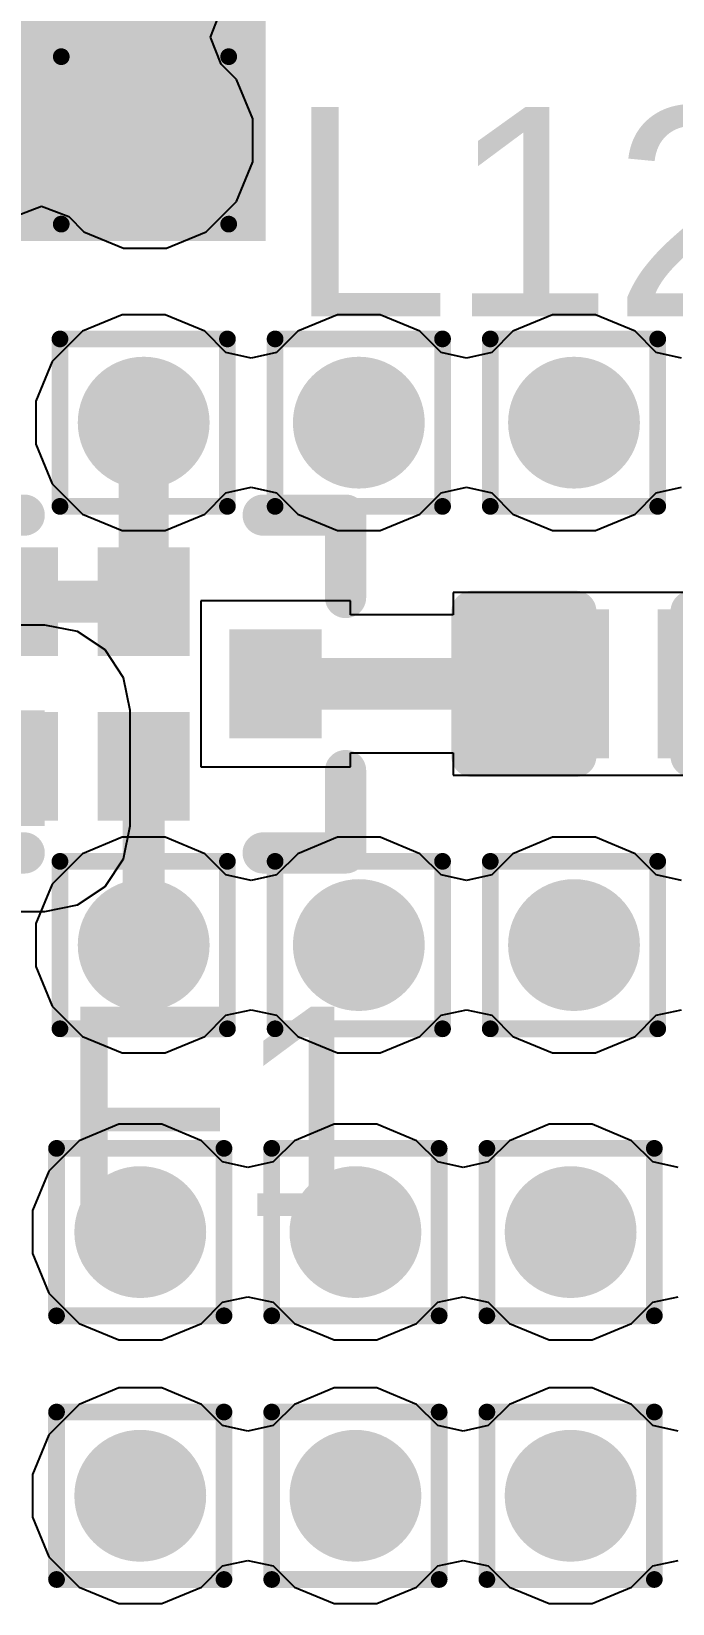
# Model space of a CAD drawing. Header units: inches. Extents: x -12 to 5355, y -7 to 5366.
# Drawn here: x 8.444 to 10.389, y 4.248 to 9.017 of the extents above; entities that cross this region are included whole.
import ezdxf

# ---------------------------------------------------------------- set-up
doc = ezdxf.new("R2010")
doc.units = ezdxf.units.IN
for name, color, linetype in [('BOTTOM LAYER', 5, 'Continuous'), ('Drill Drawing', 1, 'Continuous'), ('GROUND1', 16, 'Continuous'), ('GROUND2', 156, 'Continuous'), ('POWER', 76, 'Continuous'), ('SIGNAL', 90, 'Continuous'), ('TOP LAYER', 1, 'Continuous'), ('Top Overlay', 2, 'Continuous'), ('Top Paste', 8, 'Continuous'), ('Top Solder', 216, 'Continuous'), ('Via Holes', 16, 'Continuous')]:
    doc.layers.add(name, color=color, linetype=linetype)
doc.styles.add('Arial', font='', dxfattribs={"height": 0.2})
doc.styles.get('Arial').set_extended_font_data('Arial')

# ---------------------------------------------------------------- blocks, each defined once
blk = doc.blocks.new('INDC0603X03L_C_151')
at = {"layer": 'TOP LAYER'}
for points in [[(-0.4199, -0.1499), (-0.4199, 0.1501), (-0.1499, 0.1501), (-0.1499, -0.1499)], [(0.1501, -0.1499), (0.1501, 0.1501), (0.4201, 0.1501), (0.4201, -0.1499)]]:
    blk.add_hatch(color=1, dxfattribs=at).paths.add_polyline_path(points)
at = {"layer": 'Top Paste'}
for points in [[(-0.4199, -0.1499), (-0.4199, 0.1501), (-0.1499, 0.1501), (-0.1499, -0.1499)], [(0.1501, -0.1499), (0.1501, 0.1501), (0.4201, 0.1501), (0.4201, -0.1499)]]:
    blk.add_hatch(color=8, dxfattribs=at).paths.add_polyline_path(points)
at = {"layer": 'Top Solder'}
for points in [[(-0.4961, -0.2261), (-0.4961, 0.2263), (-0.0737, 0.2263), (-0.0737, -0.2261)], [(0.0739, -0.2261), (0.0739, 0.2263), (0.4963, 0.2263), (0.4963, -0.2261)]]:
    blk.add_hatch(color=216, dxfattribs=at).paths.add_polyline_path(points)
at = {"layer": 'Top Overlay'}
for points in [[(-0.1749, 0.2201, 0.125, 0.125, 0), (-0.4899, 0.2201, 0.125, 0.125, 0)], [(-0.4899, 0.2201, 0.125, 0.125, 0), (-0.4899, -0.2199, 0.125, 0.125, 0)], [(0.4901, 0.2201, 0.125, 0.125, 0), (0.1751, 0.2201, 0.125, 0.125, 0)], [(0.4901, 0.2201, 0.125, 0.125, 0), (0.4901, -0.2199, 0.125, 0.125, 0)], [(-0.1749, -0.2199, 0.125, 0.125, 0), (-0.4899, -0.2199, 0.125, 0.125, 0)], [(0.4901, -0.2199, 0.125, 0.125, 0), (0.1751, -0.2199, 0.125, 0.125, 0)]]:
    blk.add_lwpolyline(points, format="xyseb", dxfattribs=at)
for points in [[(-0.5212, 0.2201, 0.0625, 0.0625, 1), (-0.4587, 0.2201, 0.0625, 0.0625, 1)], [(-0.5212, 0.2201, 0.0625, 0.0625, 1), (-0.4587, 0.2201, 0.0625, 0.0625, 1)], [(-0.2062, 0.2201, 0.0625, 0.0625, 1), (-0.1437, 0.2201, 0.0625, 0.0625, 1)], [(0.1438, 0.2201, 0.0625, 0.0625, 1), (0.2063, 0.2201, 0.0625, 0.0625, 1)], [(0.4588, 0.2201, 0.0625, 0.0625, 1), (0.5213, 0.2201, 0.0625, 0.0625, 1)], [(0.4588, 0.2201, 0.0625, 0.0625, 1), (0.5213, 0.2201, 0.0625, 0.0625, 1)], [(-0.5212, -0.2199, 0.0625, 0.0625, 1), (-0.4587, -0.2199, 0.0625, 0.0625, 1)], [(-0.5212, -0.2199, 0.0625, 0.0625, 1), (-0.4587, -0.2199, 0.0625, 0.0625, 1)], [(-0.2062, -0.2199, 0.0625, 0.0625, 1), (-0.1437, -0.2199, 0.0625, 0.0625, 1)], [(0.1438, -0.2199, 0.0625, 0.0625, 1), (0.2063, -0.2199, 0.0625, 0.0625, 1)], [(0.4588, -0.2199, 0.0625, 0.0625, 1), (0.5213, -0.2199, 0.0625, 0.0625, 1)], [(0.4588, -0.2199, 0.0625, 0.0625, 1), (0.5213, -0.2199, 0.0625, 0.0625, 1)]]:
    blk.add_lwpolyline(points, format="xyseb", close=True, dxfattribs=at)
blk = doc.blocks.new('SAFFB2G45MA0F0A_155')
at = {"layer": 'TOP LAYER'}
for points in [[(0.1, 0.125), (-0.1, 0.125), (-0.1, 0.375), (0.1, 0.375)], [(0.5, 0.125), (0.3, 0.125), (0.3, 0.375), (0.5, 0.375)], [(-0.3, -0.1255), (-0.5, -0.1255), (-0.5, 0.1245), (-0.3, 0.1245)], [(0.1, -0.375), (-0.1, -0.375), (-0.1, -0.125), (0.1, -0.125)], [(0.5, -0.375), (0.3, -0.375), (0.3, -0.125), (0.5, -0.125)]]:
    blk.add_hatch(color=1, dxfattribs=at).paths.add_polyline_path(points)
at = {"layer": 'Top Paste'}
for points in [[(0.1, 0.125), (-0.1, 0.125), (-0.1, 0.375), (0.1, 0.375)], [(0.5, 0.125), (0.3, 0.125), (0.3, 0.375), (0.5, 0.375)], [(-0.3, -0.1255), (-0.5, -0.1255), (-0.5, 0.1245), (-0.3, 0.1245)], [(0.1, -0.375), (-0.1, -0.375), (-0.1, -0.125), (0.1, -0.125)], [(0.5, -0.375), (0.3, -0.375), (0.3, -0.125), (0.5, -0.125)]]:
    blk.add_hatch(color=8, dxfattribs=at).paths.add_polyline_path(points)
at = {"layer": 'Top Solder'}
for points in [[(0.14, 0.085), (-0.14, 0.085), (-0.14, 0.415), (0.14, 0.415)], [(0.54, 0.085), (0.26, 0.085), (0.26, 0.415), (0.54, 0.415)], [(-0.26, -0.1655), (-0.54, -0.1655), (-0.54, 0.1645), (-0.26, 0.1645)], [(0.14, -0.415), (-0.14, -0.415), (-0.14, -0.085), (0.14, -0.085)], [(0.54, -0.415), (0.26, -0.415), (0.26, -0.085), (0.54, -0.085)]]:
    blk.add_hatch(color=216, dxfattribs=at).paths.add_polyline_path(points)
at = {"layer": 'Top Overlay'}
for points in [[(-0.6125, 0.2625, 0.125, 0.125, 0), (-0.6125, 0.5125, 0.125, 0.125, 0)], [(-0.3625, 0.5125, 0.125, 0.125, 0), (-0.6125, 0.5125, 0.125, 0.125, 0)], [(0.6125, 0.5125, 0.125, 0.125, 0), (0.3625, 0.5125, 0.125, 0.125, 0)], [(0.6125, 0.5125, 0.125, 0.125, 0), (0.6125, 0.2625, 0.125, 0.125, 0)], [(-0.6125, -0.2625, 0.125, 0.125, 0), (-0.6125, -0.5125, 0.125, 0.125, 0)], [(0.6125, -0.5125, 0.125, 0.125, 0), (0.6125, -0.2625, 0.125, 0.125, 0)], [(-0.3625, -0.5125, 0.125, 0.125, 0), (-0.6125, -0.5125, 0.125, 0.125, 0)], [(0.6125, -0.5125, 0.125, 0.125, 0), (0.3625, -0.5125, 0.125, 0.125, 0)]]:
    blk.add_lwpolyline(points, format="xyseb", dxfattribs=at)
for points in [[(-0.6438, 0.5125, 0.0625, 0.0625, 1), (-0.5813, 0.5125, 0.0625, 0.0625, 1)], [(-0.6438, 0.5125, 0.0625, 0.0625, 1), (-0.5813, 0.5125, 0.0625, 0.0625, 1)], [(-0.3937, 0.5125, 0.0625, 0.0625, 1), (-0.3312, 0.5125, 0.0625, 0.0625, 1)], [(0.3312, 0.5125, 0.0625, 0.0625, 1), (0.3937, 0.5125, 0.0625, 0.0625, 1)], [(0.5813, 0.5125, 0.0625, 0.0625, 1), (0.6438, 0.5125, 0.0625, 0.0625, 1)], [(0.5813, 0.5125, 0.0625, 0.0625, 1), (0.6438, 0.5125, 0.0625, 0.0625, 1)], [(-0.6438, 0.2625, 0.0625, 0.0625, 1), (-0.5813, 0.2625, 0.0625, 0.0625, 1)], [(0.5813, 0.2625, 0.0625, 0.0625, 1), (0.6438, 0.2625, 0.0625, 0.0625, 1)], [(-0.6438, -0.2625, 0.0625, 0.0625, 1), (-0.5813, -0.2625, 0.0625, 0.0625, 1)], [(0.5813, -0.2625, 0.0625, 0.0625, 1), (0.6438, -0.2625, 0.0625, 0.0625, 1)], [(-0.6438, -0.5125, 0.0625, 0.0625, 1), (-0.5813, -0.5125, 0.0625, 0.0625, 1)], [(-0.6438, -0.5125, 0.0625, 0.0625, 1), (-0.5813, -0.5125, 0.0625, 0.0625, 1)], [(-0.3937, -0.5125, 0.0625, 0.0625, 1), (-0.3312, -0.5125, 0.0625, 0.0625, 1)], [(0.3312, -0.5125, 0.0625, 0.0625, 1), (0.3937, -0.5125, 0.0625, 0.0625, 1)], [(0.5813, -0.5125, 0.0625, 0.0625, 1), (0.6438, -0.5125, 0.0625, 0.0625, 1)], [(0.5813, -0.5125, 0.0625, 0.0625, 1), (0.6438, -0.5125, 0.0625, 0.0625, 1)]]:
    blk.add_lwpolyline(points, format="xyseb", close=True, dxfattribs=at)

msp = doc.modelspace()

# ---------------------------------------------------------------- hatches: boundary and pattern name
at = {"layer": 'BOTTOM LAYER'}
h = msp.add_hatch(color=5, dxfattribs=at)
edge = h.paths.add_edge_path()
edge.add_arc((8.7884, 8.6868), 0.2, 0, 360)
h = msp.add_hatch(color=5, dxfattribs=at)
edge = h.paths.add_edge_path()
edge.add_arc((8.7845, 7.8304), 0.2, 0, 360)
h = msp.add_hatch(color=5, dxfattribs=at)
edge = h.paths.add_edge_path()
edge.add_arc((9.4372, 7.8304), 0.2, 0, 360)
h = msp.add_hatch(color=5, dxfattribs=at)
edge = h.paths.add_edge_path()
edge.add_arc((10.09, 7.8304), 0.2, 0, 360)
h = msp.add_hatch(color=5, dxfattribs=at)
edge = h.paths.add_edge_path()
edge.add_arc((8.7845, 6.2454), 0.2, 0, 360)
h = msp.add_hatch(color=5, dxfattribs=at)
edge = h.paths.add_edge_path()
edge.add_arc((9.4372, 6.2454), 0.2, 0, 360)
h = msp.add_hatch(color=5, dxfattribs=at)
edge = h.paths.add_edge_path()
edge.add_arc((10.09, 6.2454), 0.2, 0, 360)
h = msp.add_hatch(color=5, dxfattribs=at)
edge = h.paths.add_edge_path()
edge.add_arc((8.7741, 5.3746), 0.2, 0, 360)
h = msp.add_hatch(color=5, dxfattribs=at)
edge = h.paths.add_edge_path()
edge.add_arc((9.4269, 5.3746), 0.2, 0, 360)
h = msp.add_hatch(color=5, dxfattribs=at)
edge = h.paths.add_edge_path()
edge.add_arc((10.0797, 5.3746), 0.2, 0, 360)
h = msp.add_hatch(color=5, dxfattribs=at)
edge = h.paths.add_edge_path()
edge.add_arc((8.7741, 4.5746), 0.2, 0, 360)
h = msp.add_hatch(color=5, dxfattribs=at)
edge = h.paths.add_edge_path()
edge.add_arc((9.4269, 4.5746), 0.2, 0, 360)
h = msp.add_hatch(color=5, dxfattribs=at)
edge = h.paths.add_edge_path()
edge.add_arc((10.0797, 4.5746), 0.2, 0, 360)
at = {"layer": 'GROUND1'}
h = msp.add_hatch(color=16, dxfattribs=at)
edge = h.paths.add_edge_path()
edge.add_arc((8.7884, 8.6868), 0.2, 0, 360)
h = msp.add_hatch(color=16, dxfattribs=at)
edge = h.paths.add_edge_path()
edge.add_arc((8.7845, 7.8304), 0.2, 0, 360)
h = msp.add_hatch(color=16, dxfattribs=at)
edge = h.paths.add_edge_path()
edge.add_arc((9.4372, 7.8304), 0.2, 0, 360)
h = msp.add_hatch(color=16, dxfattribs=at)
edge = h.paths.add_edge_path()
edge.add_arc((10.09, 7.8304), 0.2, 0, 360)
h = msp.add_hatch(color=16, dxfattribs=at)
edge = h.paths.add_edge_path()
edge.add_arc((8.7845, 6.2454), 0.2, 0, 360)
h = msp.add_hatch(color=16, dxfattribs=at)
edge = h.paths.add_edge_path()
edge.add_arc((9.4372, 6.2454), 0.2, 0, 360)
h = msp.add_hatch(color=16, dxfattribs=at)
edge = h.paths.add_edge_path()
edge.add_arc((10.09, 6.2454), 0.2, 0, 360)
h = msp.add_hatch(color=16, dxfattribs=at)
edge = h.paths.add_edge_path()
edge.add_arc((8.7741, 5.3746), 0.2, 0, 360)
h = msp.add_hatch(color=16, dxfattribs=at)
edge = h.paths.add_edge_path()
edge.add_arc((9.4269, 5.3746), 0.2, 0, 360)
h = msp.add_hatch(color=16, dxfattribs=at)
edge = h.paths.add_edge_path()
edge.add_arc((10.0797, 5.3746), 0.2, 0, 360)
h = msp.add_hatch(color=16, dxfattribs=at)
edge = h.paths.add_edge_path()
edge.add_arc((8.7741, 4.5746), 0.2, 0, 360)
h = msp.add_hatch(color=16, dxfattribs=at)
edge = h.paths.add_edge_path()
edge.add_arc((9.4269, 4.5746), 0.2, 0, 360)
h = msp.add_hatch(color=16, dxfattribs=at)
edge = h.paths.add_edge_path()
edge.add_arc((10.0797, 4.5746), 0.2, 0, 360)
at = {"layer": 'GROUND2'}
h = msp.add_hatch(color=156, dxfattribs=at)
edge = h.paths.add_edge_path()
edge.add_arc((8.7884, 8.6868), 0.2, 0, 360)
h = msp.add_hatch(color=156, dxfattribs=at)
edge = h.paths.add_edge_path()
edge.add_arc((8.7845, 7.8304), 0.2, 0, 360)
h = msp.add_hatch(color=156, dxfattribs=at)
edge = h.paths.add_edge_path()
edge.add_arc((9.4372, 7.8304), 0.2, 0, 360)
h = msp.add_hatch(color=156, dxfattribs=at)
edge = h.paths.add_edge_path()
edge.add_arc((10.09, 7.8304), 0.2, 0, 360)
h = msp.add_hatch(color=156, dxfattribs=at)
edge = h.paths.add_edge_path()
edge.add_arc((8.7845, 6.2454), 0.2, 0, 360)
h = msp.add_hatch(color=156, dxfattribs=at)
edge = h.paths.add_edge_path()
edge.add_arc((9.4372, 6.2454), 0.2, 0, 360)
h = msp.add_hatch(color=156, dxfattribs=at)
edge = h.paths.add_edge_path()
edge.add_arc((10.09, 6.2454), 0.2, 0, 360)
h = msp.add_hatch(color=156, dxfattribs=at)
edge = h.paths.add_edge_path()
edge.add_arc((8.7741, 5.3746), 0.2, 0, 360)
h = msp.add_hatch(color=156, dxfattribs=at)
edge = h.paths.add_edge_path()
edge.add_arc((9.4269, 5.3746), 0.2, 0, 360)
h = msp.add_hatch(color=156, dxfattribs=at)
edge = h.paths.add_edge_path()
edge.add_arc((10.0797, 5.3746), 0.2, 0, 360)
h = msp.add_hatch(color=156, dxfattribs=at)
edge = h.paths.add_edge_path()
edge.add_arc((8.7741, 4.5746), 0.2, 0, 360)
h = msp.add_hatch(color=156, dxfattribs=at)
edge = h.paths.add_edge_path()
edge.add_arc((9.4269, 4.5746), 0.2, 0, 360)
h = msp.add_hatch(color=156, dxfattribs=at)
edge = h.paths.add_edge_path()
edge.add_arc((10.0797, 4.5746), 0.2, 0, 360)
at = {"layer": 'POWER'}
h = msp.add_hatch(color=76, dxfattribs=at)
edge = h.paths.add_edge_path()
edge.add_arc((8.7884, 8.6868), 0.2, 0, 360)
h = msp.add_hatch(color=76, dxfattribs=at)
edge = h.paths.add_edge_path()
edge.add_arc((8.7845, 7.8304), 0.2, 0, 360)
h = msp.add_hatch(color=76, dxfattribs=at)
edge = h.paths.add_edge_path()
edge.add_arc((9.4372, 7.8304), 0.2, 0, 360)
h = msp.add_hatch(color=76, dxfattribs=at)
edge = h.paths.add_edge_path()
edge.add_arc((10.09, 7.8304), 0.2, 0, 360)
h = msp.add_hatch(color=76, dxfattribs=at)
edge = h.paths.add_edge_path()
edge.add_arc((8.7845, 6.2454), 0.2, 0, 360)
h = msp.add_hatch(color=76, dxfattribs=at)
edge = h.paths.add_edge_path()
edge.add_arc((9.4372, 6.2454), 0.2, 0, 360)
h = msp.add_hatch(color=76, dxfattribs=at)
edge = h.paths.add_edge_path()
edge.add_arc((10.09, 6.2454), 0.2, 0, 360)
h = msp.add_hatch(color=76, dxfattribs=at)
edge = h.paths.add_edge_path()
edge.add_arc((8.7741, 5.3746), 0.2, 0, 360)
h = msp.add_hatch(color=76, dxfattribs=at)
edge = h.paths.add_edge_path()
edge.add_arc((9.4269, 5.3746), 0.2, 0, 360)
h = msp.add_hatch(color=76, dxfattribs=at)
edge = h.paths.add_edge_path()
edge.add_arc((10.0797, 5.3746), 0.2, 0, 360)
h = msp.add_hatch(color=76, dxfattribs=at)
edge = h.paths.add_edge_path()
edge.add_arc((8.7741, 4.5746), 0.2, 0, 360)
h = msp.add_hatch(color=76, dxfattribs=at)
edge = h.paths.add_edge_path()
edge.add_arc((9.4269, 4.5746), 0.2, 0, 360)
h = msp.add_hatch(color=76, dxfattribs=at)
edge = h.paths.add_edge_path()
edge.add_arc((10.0797, 4.5746), 0.2, 0, 360)
at = {"layer": 'SIGNAL'}
h = msp.add_hatch(color=90, dxfattribs=at)
edge = h.paths.add_edge_path()
edge.add_arc((8.7884, 8.6868), 0.2, 0, 360)
h = msp.add_hatch(color=90, dxfattribs=at)
edge = h.paths.add_edge_path()
edge.add_arc((8.7845, 7.8304), 0.2, 0, 360)
h = msp.add_hatch(color=90, dxfattribs=at)
edge = h.paths.add_edge_path()
edge.add_arc((9.4372, 7.8304), 0.2, 0, 360)
h = msp.add_hatch(color=90, dxfattribs=at)
edge = h.paths.add_edge_path()
edge.add_arc((10.09, 7.8304), 0.2, 0, 360)
h = msp.add_hatch(color=90, dxfattribs=at)
edge = h.paths.add_edge_path()
edge.add_arc((8.7845, 6.2454), 0.2, 0, 360)
h = msp.add_hatch(color=90, dxfattribs=at)
edge = h.paths.add_edge_path()
edge.add_arc((9.4372, 6.2454), 0.2, 0, 360)
h = msp.add_hatch(color=90, dxfattribs=at)
edge = h.paths.add_edge_path()
edge.add_arc((10.09, 6.2454), 0.2, 0, 360)
h = msp.add_hatch(color=90, dxfattribs=at)
edge = h.paths.add_edge_path()
edge.add_arc((8.7741, 5.3746), 0.2, 0, 360)
h = msp.add_hatch(color=90, dxfattribs=at)
edge = h.paths.add_edge_path()
edge.add_arc((9.4269, 5.3746), 0.2, 0, 360)
h = msp.add_hatch(color=90, dxfattribs=at)
edge = h.paths.add_edge_path()
edge.add_arc((10.0797, 5.3746), 0.2, 0, 360)
h = msp.add_hatch(color=90, dxfattribs=at)
edge = h.paths.add_edge_path()
edge.add_arc((8.7741, 4.5746), 0.2, 0, 360)
h = msp.add_hatch(color=90, dxfattribs=at)
edge = h.paths.add_edge_path()
edge.add_arc((9.4269, 4.5746), 0.2, 0, 360)
h = msp.add_hatch(color=90, dxfattribs=at)
edge = h.paths.add_edge_path()
edge.add_arc((10.0797, 4.5746), 0.2, 0, 360)
at = {"layer": 'TOP LAYER'}
for points in [[(7.1628, 8.382), (9.1543, 8.382), (9.1543, 11.338), (7.1628, 11.338)], [(8.0466, 6.6067), (8.4845, 6.6067), (8.4845, 6.9576), (8.0466, 6.9576)]]:
    msp.add_hatch(color=1, dxfattribs=at).paths.add_polyline_path(points)
h = msp.add_hatch(color=1, dxfattribs=at)
edge = h.paths.add_edge_path()
edge.add_arc((8.7884, 8.6868), 0.2, 0, 360)
h = msp.add_hatch(color=1, dxfattribs=at)
edge = h.paths.add_edge_path()
edge.add_arc((8.7845, 7.8304), 0.2, 0, 360)
h = msp.add_hatch(color=1, dxfattribs=at)
edge = h.paths.add_edge_path()
edge.add_arc((9.4372, 7.8304), 0.2, 0, 360)
h = msp.add_hatch(color=1, dxfattribs=at)
edge = h.paths.add_edge_path()
edge.add_arc((10.09, 7.8304), 0.2, 0, 360)
h = msp.add_hatch(color=1, dxfattribs=at)
edge = h.paths.add_edge_path()
edge.add_arc((8.7845, 6.2454), 0.2, 0, 360)
h = msp.add_hatch(color=1, dxfattribs=at)
edge = h.paths.add_edge_path()
edge.add_arc((9.4372, 6.2454), 0.2, 0, 360)
h = msp.add_hatch(color=1, dxfattribs=at)
edge = h.paths.add_edge_path()
edge.add_arc((10.09, 6.2454), 0.2, 0, 360)
h = msp.add_hatch(color=1, dxfattribs=at)
edge = h.paths.add_edge_path()
edge.add_arc((8.7741, 5.3746), 0.2, 0, 360)
h = msp.add_hatch(color=1, dxfattribs=at)
edge = h.paths.add_edge_path()
edge.add_arc((9.4269, 5.3746), 0.2, 0, 360)
h = msp.add_hatch(color=1, dxfattribs=at)
edge = h.paths.add_edge_path()
edge.add_arc((10.0797, 5.3746), 0.2, 0, 360)
h = msp.add_hatch(color=1, dxfattribs=at)
edge = h.paths.add_edge_path()
edge.add_arc((8.7741, 4.5746), 0.2, 0, 360)
h = msp.add_hatch(color=1, dxfattribs=at)
edge = h.paths.add_edge_path()
edge.add_arc((9.4269, 4.5746), 0.2, 0, 360)
h = msp.add_hatch(color=1, dxfattribs=at)
edge = h.paths.add_edge_path()
edge.add_arc((10.0797, 4.5746), 0.2, 0, 360)
at = {"layer": 'Via Holes'}
h = msp.add_hatch(color=7, dxfattribs=at)
edge = h.paths.add_edge_path()
edge.add_arc((8.7884, 8.6868), 0.1, 0, 360)
h = msp.add_hatch(color=7, dxfattribs=at)
edge = h.paths.add_edge_path()
edge.add_arc((8.7845, 7.8304), 0.1, 0, 360)
h = msp.add_hatch(color=7, dxfattribs=at)
edge = h.paths.add_edge_path()
edge.add_arc((9.4372, 7.8304), 0.1, 0, 360)
h = msp.add_hatch(color=7, dxfattribs=at)
edge = h.paths.add_edge_path()
edge.add_arc((10.09, 7.8304), 0.1, 0, 360)
h = msp.add_hatch(color=7, dxfattribs=at)
edge = h.paths.add_edge_path()
edge.add_arc((8.7845, 6.2454), 0.1, 0, 360)
h = msp.add_hatch(color=7, dxfattribs=at)
edge = h.paths.add_edge_path()
edge.add_arc((9.4372, 6.2454), 0.1, 0, 360)
h = msp.add_hatch(color=7, dxfattribs=at)
edge = h.paths.add_edge_path()
edge.add_arc((10.09, 6.2454), 0.1, 0, 360)
h = msp.add_hatch(color=7, dxfattribs=at)
edge = h.paths.add_edge_path()
edge.add_arc((8.7741, 5.3746), 0.1, 0, 360)
h = msp.add_hatch(color=7, dxfattribs=at)
edge = h.paths.add_edge_path()
edge.add_arc((9.4269, 5.3746), 0.1, 0, 360)
h = msp.add_hatch(color=7, dxfattribs=at)
edge = h.paths.add_edge_path()
edge.add_arc((10.0797, 5.3746), 0.1, 0, 360)
h = msp.add_hatch(color=7, dxfattribs=at)
edge = h.paths.add_edge_path()
edge.add_arc((8.7741, 4.5746), 0.1, 0, 360)
h = msp.add_hatch(color=7, dxfattribs=at)
edge = h.paths.add_edge_path()
edge.add_arc((9.4269, 4.5746), 0.1, 0, 360)
h = msp.add_hatch(color=7, dxfattribs=at)
edge = h.paths.add_edge_path()
edge.add_arc((10.0797, 4.5746), 0.1, 0, 360)

# ---------------------------------------------------------------- linework, layer by layer
at = {"layer": 'Drill Drawing'}
for points in [[(8.5344, 8.9408, 0.0508, 0.0508, 0), (9.0424, 8.9408, 0.0508, 0.0508, 0)], [(8.5344, 8.4328, 0.0508, 0.0508, 0), (8.5344, 8.9408, 0.0508, 0.0508, 0)], [(9.0424, 8.4328, 0.0508, 0.0508, 0), (9.0424, 8.9408, 0.0508, 0.0508, 0)], [(8.5344, 8.4328, 0.0508, 0.0508, 0), (9.0424, 8.4328, 0.0508, 0.0508, 0)], [(8.5305, 8.0844, 0.0508, 0.0508, 0), (9.0385, 8.0844, 0.0508, 0.0508, 0)], [(8.5305, 7.5764, 0.0508, 0.0508, 0), (8.5305, 8.0844, 0.0508, 0.0508, 0)], [(9.0385, 7.5764, 0.0508, 0.0508, 0), (9.0385, 8.0844, 0.0508, 0.0508, 0)], [(9.1832, 8.0844, 0.0508, 0.0508, 0), (9.6912, 8.0844, 0.0508, 0.0508, 0)], [(9.1832, 7.5764, 0.0508, 0.0508, 0), (9.1832, 8.0844, 0.0508, 0.0508, 0)], [(9.6912, 7.5764, 0.0508, 0.0508, 0), (9.6912, 8.0844, 0.0508, 0.0508, 0)], [(9.836, 8.0844, 0.0508, 0.0508, 0), (10.344, 8.0844, 0.0508, 0.0508, 0)], [(9.836, 7.5764, 0.0508, 0.0508, 0), (9.836, 8.0844, 0.0508, 0.0508, 0)], [(10.344, 7.5764, 0.0508, 0.0508, 0), (10.344, 8.0844, 0.0508, 0.0508, 0)], [(8.5305, 7.5764, 0.0508, 0.0508, 0), (9.0385, 7.5764, 0.0508, 0.0508, 0)], [(9.1832, 7.5764, 0.0508, 0.0508, 0), (9.6912, 7.5764, 0.0508, 0.0508, 0)], [(9.836, 7.5764, 0.0508, 0.0508, 0), (10.344, 7.5764, 0.0508, 0.0508, 0)], [(8.5305, 6.4994, 0.0508, 0.0508, 0), (9.0385, 6.4994, 0.0508, 0.0508, 0)], [(8.5305, 5.9914, 0.0508, 0.0508, 0), (8.5305, 6.4994, 0.0508, 0.0508, 0)], [(9.0385, 5.9914, 0.0508, 0.0508, 0), (9.0385, 6.4994, 0.0508, 0.0508, 0)], [(9.1832, 6.4994, 0.0508, 0.0508, 0), (9.6912, 6.4994, 0.0508, 0.0508, 0)], [(9.1832, 5.9914, 0.0508, 0.0508, 0), (9.1832, 6.4994, 0.0508, 0.0508, 0)], [(9.6912, 5.9914, 0.0508, 0.0508, 0), (9.6912, 6.4994, 0.0508, 0.0508, 0)], [(9.836, 6.4994, 0.0508, 0.0508, 0), (10.344, 6.4994, 0.0508, 0.0508, 0)], [(9.836, 5.9914, 0.0508, 0.0508, 0), (9.836, 6.4994, 0.0508, 0.0508, 0)], [(10.344, 5.9914, 0.0508, 0.0508, 0), (10.344, 6.4994, 0.0508, 0.0508, 0)], [(8.5305, 5.9914, 0.0508, 0.0508, 0), (9.0385, 5.9914, 0.0508, 0.0508, 0)], [(9.1832, 5.9914, 0.0508, 0.0508, 0), (9.6912, 5.9914, 0.0508, 0.0508, 0)], [(9.836, 5.9914, 0.0508, 0.0508, 0), (10.344, 5.9914, 0.0508, 0.0508, 0)], [(8.5201, 5.6286, 0.0508, 0.0508, 0), (9.0281, 5.6286, 0.0508, 0.0508, 0)], [(8.5201, 5.1206, 0.0508, 0.0508, 0), (8.5201, 5.6286, 0.0508, 0.0508, 0)], [(9.0281, 5.1206, 0.0508, 0.0508, 0), (9.0281, 5.6286, 0.0508, 0.0508, 0)], [(9.1729, 5.6286, 0.0508, 0.0508, 0), (9.6809, 5.6286, 0.0508, 0.0508, 0)], [(9.1729, 5.1206, 0.0508, 0.0508, 0), (9.1729, 5.6286, 0.0508, 0.0508, 0)], [(9.6809, 5.1206, 0.0508, 0.0508, 0), (9.6809, 5.6286, 0.0508, 0.0508, 0)], [(9.8257, 5.6286, 0.0508, 0.0508, 0), (10.3337, 5.6286, 0.0508, 0.0508, 0)], [(9.8257, 5.1206, 0.0508, 0.0508, 0), (9.8257, 5.6286, 0.0508, 0.0508, 0)], [(10.3337, 5.1206, 0.0508, 0.0508, 0), (10.3337, 5.6286, 0.0508, 0.0508, 0)], [(8.5201, 5.1206, 0.0508, 0.0508, 0), (9.0281, 5.1206, 0.0508, 0.0508, 0)], [(9.1729, 5.1206, 0.0508, 0.0508, 0), (9.6809, 5.1206, 0.0508, 0.0508, 0)], [(9.8257, 5.1206, 0.0508, 0.0508, 0), (10.3337, 5.1206, 0.0508, 0.0508, 0)], [(8.5201, 4.8286, 0.0508, 0.0508, 0), (9.0281, 4.8286, 0.0508, 0.0508, 0)], [(8.5201, 4.3206, 0.0508, 0.0508, 0), (8.5201, 4.8286, 0.0508, 0.0508, 0)], [(9.0281, 4.3206, 0.0508, 0.0508, 0), (9.0281, 4.8286, 0.0508, 0.0508, 0)], [(9.1729, 4.8286, 0.0508, 0.0508, 0), (9.6809, 4.8286, 0.0508, 0.0508, 0)], [(9.1729, 4.3206, 0.0508, 0.0508, 0), (9.1729, 4.8286, 0.0508, 0.0508, 0)], [(9.6809, 4.3206, 0.0508, 0.0508, 0), (9.6809, 4.8286, 0.0508, 0.0508, 0)], [(9.8257, 4.8286, 0.0508, 0.0508, 0), (10.3337, 4.8286, 0.0508, 0.0508, 0)], [(9.8257, 4.3206, 0.0508, 0.0508, 0), (9.8257, 4.8286, 0.0508, 0.0508, 0)], [(10.3337, 4.3206, 0.0508, 0.0508, 0), (10.3337, 4.8286, 0.0508, 0.0508, 0)], [(8.5201, 4.3206, 0.0508, 0.0508, 0), (9.0281, 4.3206, 0.0508, 0.0508, 0)], [(9.1729, 4.3206, 0.0508, 0.0508, 0), (9.6809, 4.3206, 0.0508, 0.0508, 0)], [(9.8257, 4.3206, 0.0508, 0.0508, 0), (10.3337, 4.3206, 0.0508, 0.0508, 0)]]:
    msp.add_lwpolyline(points, format="xyseb", dxfattribs=at)
for points in [[(8.5217, 8.9408, 0.0254, 0.0254, 1), (8.5471, 8.9408, 0.0254, 0.0254, 1)], [(8.5217, 8.9408, 0.0254, 0.0254, 1), (8.5471, 8.9408, 0.0254, 0.0254, 1)], [(9.0297, 8.9408, 0.0254, 0.0254, 1), (9.0551, 8.9408, 0.0254, 0.0254, 1)], [(9.0297, 8.9408, 0.0254, 0.0254, 1), (9.0551, 8.9408, 0.0254, 0.0254, 1)], [(8.5217, 8.4328, 0.0254, 0.0254, 1), (8.5471, 8.4328, 0.0254, 0.0254, 1)], [(8.5217, 8.4328, 0.0254, 0.0254, 1), (8.5471, 8.4328, 0.0254, 0.0254, 1)], [(9.0297, 8.4328, 0.0254, 0.0254, 1), (9.0551, 8.4328, 0.0254, 0.0254, 1)], [(9.0297, 8.4328, 0.0254, 0.0254, 1), (9.0551, 8.4328, 0.0254, 0.0254, 1)], [(8.5178, 8.0844, 0.0254, 0.0254, 1), (8.5432, 8.0844, 0.0254, 0.0254, 1)], [(8.5178, 8.0844, 0.0254, 0.0254, 1), (8.5432, 8.0844, 0.0254, 0.0254, 1)], [(9.0258, 8.0844, 0.0254, 0.0254, 1), (9.0512, 8.0844, 0.0254, 0.0254, 1)], [(9.0258, 8.0844, 0.0254, 0.0254, 1), (9.0512, 8.0844, 0.0254, 0.0254, 1)], [(9.1705, 8.0844, 0.0254, 0.0254, 1), (9.1959, 8.0844, 0.0254, 0.0254, 1)], [(9.1705, 8.0844, 0.0254, 0.0254, 1), (9.1959, 8.0844, 0.0254, 0.0254, 1)], [(9.6785, 8.0844, 0.0254, 0.0254, 1), (9.7039, 8.0844, 0.0254, 0.0254, 1)], [(9.6785, 8.0844, 0.0254, 0.0254, 1), (9.7039, 8.0844, 0.0254, 0.0254, 1)], [(9.8233, 8.0844, 0.0254, 0.0254, 1), (9.8487, 8.0844, 0.0254, 0.0254, 1)], [(9.8233, 8.0844, 0.0254, 0.0254, 1), (9.8487, 8.0844, 0.0254, 0.0254, 1)], [(10.3313, 8.0844, 0.0254, 0.0254, 1), (10.3567, 8.0844, 0.0254, 0.0254, 1)], [(10.3313, 8.0844, 0.0254, 0.0254, 1), (10.3567, 8.0844, 0.0254, 0.0254, 1)], [(8.5178, 7.5764, 0.0254, 0.0254, 1), (8.5432, 7.5764, 0.0254, 0.0254, 1)], [(8.5178, 7.5764, 0.0254, 0.0254, 1), (8.5432, 7.5764, 0.0254, 0.0254, 1)], [(9.0258, 7.5764, 0.0254, 0.0254, 1), (9.0512, 7.5764, 0.0254, 0.0254, 1)], [(9.0258, 7.5764, 0.0254, 0.0254, 1), (9.0512, 7.5764, 0.0254, 0.0254, 1)], [(9.1705, 7.5764, 0.0254, 0.0254, 1), (9.1959, 7.5764, 0.0254, 0.0254, 1)], [(9.1705, 7.5764, 0.0254, 0.0254, 1), (9.1959, 7.5764, 0.0254, 0.0254, 1)], [(9.6785, 7.5764, 0.0254, 0.0254, 1), (9.7039, 7.5764, 0.0254, 0.0254, 1)], [(9.6785, 7.5764, 0.0254, 0.0254, 1), (9.7039, 7.5764, 0.0254, 0.0254, 1)], [(9.8233, 7.5764, 0.0254, 0.0254, 1), (9.8487, 7.5764, 0.0254, 0.0254, 1)], [(9.8233, 7.5764, 0.0254, 0.0254, 1), (9.8487, 7.5764, 0.0254, 0.0254, 1)], [(10.3313, 7.5764, 0.0254, 0.0254, 1), (10.3567, 7.5764, 0.0254, 0.0254, 1)], [(10.3313, 7.5764, 0.0254, 0.0254, 1), (10.3567, 7.5764, 0.0254, 0.0254, 1)], [(8.5178, 6.4994, 0.0254, 0.0254, 1), (8.5432, 6.4994, 0.0254, 0.0254, 1)], [(8.5178, 6.4994, 0.0254, 0.0254, 1), (8.5432, 6.4994, 0.0254, 0.0254, 1)], [(9.0258, 6.4994, 0.0254, 0.0254, 1), (9.0512, 6.4994, 0.0254, 0.0254, 1)], [(9.0258, 6.4994, 0.0254, 0.0254, 1), (9.0512, 6.4994, 0.0254, 0.0254, 1)], [(9.1705, 6.4994, 0.0254, 0.0254, 1), (9.1959, 6.4994, 0.0254, 0.0254, 1)], [(9.1705, 6.4994, 0.0254, 0.0254, 1), (9.1959, 6.4994, 0.0254, 0.0254, 1)], [(9.6785, 6.4994, 0.0254, 0.0254, 1), (9.7039, 6.4994, 0.0254, 0.0254, 1)], [(9.6785, 6.4994, 0.0254, 0.0254, 1), (9.7039, 6.4994, 0.0254, 0.0254, 1)], [(9.8233, 6.4994, 0.0254, 0.0254, 1), (9.8487, 6.4994, 0.0254, 0.0254, 1)], [(9.8233, 6.4994, 0.0254, 0.0254, 1), (9.8487, 6.4994, 0.0254, 0.0254, 1)], [(10.3313, 6.4994, 0.0254, 0.0254, 1), (10.3567, 6.4994, 0.0254, 0.0254, 1)], [(10.3313, 6.4994, 0.0254, 0.0254, 1), (10.3567, 6.4994, 0.0254, 0.0254, 1)], [(8.5178, 5.9914, 0.0254, 0.0254, 1), (8.5432, 5.9914, 0.0254, 0.0254, 1)], [(8.5178, 5.9914, 0.0254, 0.0254, 1), (8.5432, 5.9914, 0.0254, 0.0254, 1)], [(9.0258, 5.9914, 0.0254, 0.0254, 1), (9.0512, 5.9914, 0.0254, 0.0254, 1)], [(9.0258, 5.9914, 0.0254, 0.0254, 1), (9.0512, 5.9914, 0.0254, 0.0254, 1)], [(9.1705, 5.9914, 0.0254, 0.0254, 1), (9.1959, 5.9914, 0.0254, 0.0254, 1)], [(9.1705, 5.9914, 0.0254, 0.0254, 1), (9.1959, 5.9914, 0.0254, 0.0254, 1)], [(9.6785, 5.9914, 0.0254, 0.0254, 1), (9.7039, 5.9914, 0.0254, 0.0254, 1)], [(9.6785, 5.9914, 0.0254, 0.0254, 1), (9.7039, 5.9914, 0.0254, 0.0254, 1)], [(9.8233, 5.9914, 0.0254, 0.0254, 1), (9.8487, 5.9914, 0.0254, 0.0254, 1)], [(9.8233, 5.9914, 0.0254, 0.0254, 1), (9.8487, 5.9914, 0.0254, 0.0254, 1)], [(10.3313, 5.9914, 0.0254, 0.0254, 1), (10.3567, 5.9914, 0.0254, 0.0254, 1)], [(10.3313, 5.9914, 0.0254, 0.0254, 1), (10.3567, 5.9914, 0.0254, 0.0254, 1)], [(8.5074, 5.6286, 0.0254, 0.0254, 1), (8.5328, 5.6286, 0.0254, 0.0254, 1)], [(8.5074, 5.6286, 0.0254, 0.0254, 1), (8.5328, 5.6286, 0.0254, 0.0254, 1)], [(9.0154, 5.6286, 0.0254, 0.0254, 1), (9.0408, 5.6286, 0.0254, 0.0254, 1)], [(9.0154, 5.6286, 0.0254, 0.0254, 1), (9.0408, 5.6286, 0.0254, 0.0254, 1)], [(9.1602, 5.6286, 0.0254, 0.0254, 1), (9.1856, 5.6286, 0.0254, 0.0254, 1)], [(9.1602, 5.6286, 0.0254, 0.0254, 1), (9.1856, 5.6286, 0.0254, 0.0254, 1)], [(9.6682, 5.6286, 0.0254, 0.0254, 1), (9.6936, 5.6286, 0.0254, 0.0254, 1)], [(9.6682, 5.6286, 0.0254, 0.0254, 1), (9.6936, 5.6286, 0.0254, 0.0254, 1)], [(9.813, 5.6286, 0.0254, 0.0254, 1), (9.8384, 5.6286, 0.0254, 0.0254, 1)], [(9.813, 5.6286, 0.0254, 0.0254, 1), (9.8384, 5.6286, 0.0254, 0.0254, 1)], [(10.321, 5.6286, 0.0254, 0.0254, 1), (10.3464, 5.6286, 0.0254, 0.0254, 1)], [(10.321, 5.6286, 0.0254, 0.0254, 1), (10.3464, 5.6286, 0.0254, 0.0254, 1)], [(8.5074, 5.1206, 0.0254, 0.0254, 1), (8.5328, 5.1206, 0.0254, 0.0254, 1)], [(8.5074, 5.1206, 0.0254, 0.0254, 1), (8.5328, 5.1206, 0.0254, 0.0254, 1)], [(9.0154, 5.1206, 0.0254, 0.0254, 1), (9.0408, 5.1206, 0.0254, 0.0254, 1)], [(9.0154, 5.1206, 0.0254, 0.0254, 1), (9.0408, 5.1206, 0.0254, 0.0254, 1)], [(9.1602, 5.1206, 0.0254, 0.0254, 1), (9.1856, 5.1206, 0.0254, 0.0254, 1)], [(9.1602, 5.1206, 0.0254, 0.0254, 1), (9.1856, 5.1206, 0.0254, 0.0254, 1)], [(9.6682, 5.1206, 0.0254, 0.0254, 1), (9.6936, 5.1206, 0.0254, 0.0254, 1)], [(9.6682, 5.1206, 0.0254, 0.0254, 1), (9.6936, 5.1206, 0.0254, 0.0254, 1)], [(9.813, 5.1206, 0.0254, 0.0254, 1), (9.8384, 5.1206, 0.0254, 0.0254, 1)], [(9.813, 5.1206, 0.0254, 0.0254, 1), (9.8384, 5.1206, 0.0254, 0.0254, 1)], [(10.321, 5.1206, 0.0254, 0.0254, 1), (10.3464, 5.1206, 0.0254, 0.0254, 1)], [(10.321, 5.1206, 0.0254, 0.0254, 1), (10.3464, 5.1206, 0.0254, 0.0254, 1)], [(8.5074, 4.8286, 0.0254, 0.0254, 1), (8.5328, 4.8286, 0.0254, 0.0254, 1)], [(8.5074, 4.8286, 0.0254, 0.0254, 1), (8.5328, 4.8286, 0.0254, 0.0254, 1)], [(9.0154, 4.8286, 0.0254, 0.0254, 1), (9.0408, 4.8286, 0.0254, 0.0254, 1)], [(9.0154, 4.8286, 0.0254, 0.0254, 1), (9.0408, 4.8286, 0.0254, 0.0254, 1)], [(9.1602, 4.8286, 0.0254, 0.0254, 1), (9.1856, 4.8286, 0.0254, 0.0254, 1)], [(9.1602, 4.8286, 0.0254, 0.0254, 1), (9.1856, 4.8286, 0.0254, 0.0254, 1)], [(9.6682, 4.8286, 0.0254, 0.0254, 1), (9.6936, 4.8286, 0.0254, 0.0254, 1)], [(9.6682, 4.8286, 0.0254, 0.0254, 1), (9.6936, 4.8286, 0.0254, 0.0254, 1)], [(9.813, 4.8286, 0.0254, 0.0254, 1), (9.8384, 4.8286, 0.0254, 0.0254, 1)], [(9.813, 4.8286, 0.0254, 0.0254, 1), (9.8384, 4.8286, 0.0254, 0.0254, 1)], [(10.321, 4.8286, 0.0254, 0.0254, 1), (10.3464, 4.8286, 0.0254, 0.0254, 1)], [(10.321, 4.8286, 0.0254, 0.0254, 1), (10.3464, 4.8286, 0.0254, 0.0254, 1)], [(8.5074, 4.3206, 0.0254, 0.0254, 1), (8.5328, 4.3206, 0.0254, 0.0254, 1)], [(8.5074, 4.3206, 0.0254, 0.0254, 1), (8.5328, 4.3206, 0.0254, 0.0254, 1)], [(9.0154, 4.3206, 0.0254, 0.0254, 1), (9.0408, 4.3206, 0.0254, 0.0254, 1)], [(9.0154, 4.3206, 0.0254, 0.0254, 1), (9.0408, 4.3206, 0.0254, 0.0254, 1)], [(9.1602, 4.3206, 0.0254, 0.0254, 1), (9.1856, 4.3206, 0.0254, 0.0254, 1)], [(9.1602, 4.3206, 0.0254, 0.0254, 1), (9.1856, 4.3206, 0.0254, 0.0254, 1)], [(9.6682, 4.3206, 0.0254, 0.0254, 1), (9.6936, 4.3206, 0.0254, 0.0254, 1)], [(9.6682, 4.3206, 0.0254, 0.0254, 1), (9.6936, 4.3206, 0.0254, 0.0254, 1)], [(9.813, 4.3206, 0.0254, 0.0254, 1), (9.8384, 4.3206, 0.0254, 0.0254, 1)], [(9.813, 4.3206, 0.0254, 0.0254, 1), (9.8384, 4.3206, 0.0254, 0.0254, 1)], [(10.321, 4.3206, 0.0254, 0.0254, 1), (10.3464, 4.3206, 0.0254, 0.0254, 1)], [(10.321, 4.3206, 0.0254, 0.0254, 1), (10.3464, 4.3206, 0.0254, 0.0254, 1)]]:
    msp.add_lwpolyline(points, format="xyseb", close=True, dxfattribs=at)
at = {"layer": 'POWER'}
for p, q in [((8.9877, 9.0003), (9.0195, 9.0825)), ((9.0195, 8.9181), (8.9877, 9.0003)), ((9.0656, 8.872), (9.0195, 8.9181)), ((9.1154, 8.7518), (9.0656, 8.872)), ((9.1154, 8.6218), (9.1154, 8.7518)), ((9.0656, 8.5016), (9.1154, 8.6218)), ((8.9736, 8.4096), (9.0656, 8.5016)), ((8.3927, 8.4557), (8.4749, 8.4875)), ((8.4749, 8.4875), (8.5571, 8.4557)), ((8.5571, 8.4557), (8.6032, 8.4096)), ((8.6032, 8.4096), (8.7234, 8.3598)), ((8.8534, 8.3598), (8.9736, 8.4096)), ((8.7234, 8.3598), (8.8534, 8.3598)), ((8.7194, 8.1574), (8.5992, 8.1076)), ((8.8495, 8.1574), (8.7194, 8.1574)), ((8.9697, 8.1076), (8.8495, 8.1574)), ((9.3722, 8.1574), (9.252, 8.1076)), ((9.5023, 8.1574), (9.3722, 8.1574)), ((9.6225, 8.1076), (9.5023, 8.1574)), ((10.025, 8.1574), (9.9048, 8.1076)), ((10.1551, 8.1574), (10.025, 8.1574)), ((10.2752, 8.1076), (10.1551, 8.1574)), ((8.5992, 8.1076), (8.5072, 8.0156)), ((9.034, 8.0433), (8.9697, 8.1076)), ((9.252, 8.1076), (9.1877, 8.0433)), ((9.6868, 8.0433), (9.6225, 8.1076)), ((9.9048, 8.1076), (9.8405, 8.0433)), ((10.3396, 8.0433), (10.2752, 8.1076)), ((8.5072, 8.0156), (8.4575, 7.8954)), ((9.1109, 8.0264), (9.034, 8.0433)), ((9.1877, 8.0433), (9.1109, 8.0264)), ((9.7636, 8.0264), (9.6868, 8.0433)), ((9.8405, 8.0433), (9.7636, 8.0264)), ((10.4164, 8.0264), (10.3396, 8.0433)), ((8.4575, 7.8954), (8.4575, 7.7654)), ((8.4575, 7.7654), (8.5072, 7.6452)), ((8.5072, 7.6452), (8.5992, 7.5532)), ((9.034, 7.6175), (9.1109, 7.6344)), ((9.1109, 7.6344), (9.1877, 7.6175)), ((9.6868, 7.6175), (9.7636, 7.6344)), ((9.7636, 7.6344), (9.8405, 7.6175)), ((10.3396, 7.6175), (10.4164, 7.6344)), ((8.9697, 7.5532), (9.034, 7.6175)), ((9.1877, 7.6175), (9.252, 7.5532)), ((9.6225, 7.5532), (9.6868, 7.6175)), ((9.8405, 7.6175), (9.9048, 7.5532)), ((10.2752, 7.5532), (10.3396, 7.6175)), ((8.5992, 7.5532), (8.7194, 7.5034)), ((8.8495, 7.5034), (8.9697, 7.5532)), ((9.252, 7.5532), (9.3722, 7.5034)), ((9.5023, 7.5034), (9.6225, 7.5532)), ((9.9048, 7.5532), (10.025, 7.5034)), ((10.1551, 7.5034), (10.2752, 7.5532)), ((8.7194, 7.5034), (8.8495, 7.5034)), ((9.3722, 7.5034), (9.5023, 7.5034)), ((10.025, 7.5034), (10.1551, 7.5034)), ((8.7194, 6.5724), (8.5992, 6.5226)), ((8.8495, 6.5724), (8.7194, 6.5724)), ((8.9697, 6.5226), (8.8495, 6.5724)), ((9.3722, 6.5724), (9.252, 6.5226)), ((9.5023, 6.5724), (9.3722, 6.5724)), ((9.6225, 6.5226), (9.5023, 6.5724)), ((10.025, 6.5724), (9.9048, 6.5226)), ((10.1551, 6.5724), (10.025, 6.5724)), ((10.2752, 6.5226), (10.1551, 6.5724)), ((8.5992, 6.5226), (8.5072, 6.4306)), ((9.034, 6.4583), (8.9697, 6.5226)), ((9.252, 6.5226), (9.1877, 6.4583)), ((9.6868, 6.4583), (9.6225, 6.5226)), ((9.9048, 6.5226), (9.8405, 6.4583)), ((10.3396, 6.4583), (10.2752, 6.5226)), ((9.1109, 6.4414), (9.034, 6.4583)), ((9.1877, 6.4583), (9.1109, 6.4414)), ((9.7636, 6.4414), (9.6868, 6.4583)), ((9.8405, 6.4583), (9.7636, 6.4414)), ((10.4164, 6.4414), (10.3396, 6.4583)), ((8.5072, 6.4306), (8.4575, 6.3104)), ((8.4575, 6.3104), (8.4575, 6.1803)), ((8.4575, 6.1803), (8.5072, 6.0602)), ((8.5072, 6.0602), (8.5992, 5.9682)), ((8.9697, 5.9682), (9.034, 6.0325)), ((9.034, 6.0325), (9.1109, 6.0494)), ((9.1109, 6.0494), (9.1877, 6.0325)), ((9.1877, 6.0325), (9.252, 5.9682)), ((9.6225, 5.9682), (9.6868, 6.0325)), ((9.6868, 6.0325), (9.7636, 6.0494)), ((9.7636, 6.0494), (9.8405, 6.0325)), ((9.8405, 6.0325), (9.9048, 5.9682)), ((10.2752, 5.9682), (10.3396, 6.0325)), ((10.3396, 6.0325), (10.4164, 6.0494)), ((8.5992, 5.9682), (8.7194, 5.9184)), ((8.8495, 5.9184), (8.9697, 5.9682)), ((9.252, 5.9682), (9.3722, 5.9184)), ((9.5023, 5.9184), (9.6225, 5.9682)), ((9.9048, 5.9682), (10.025, 5.9184)), ((10.1551, 5.9184), (10.2752, 5.9682)), ((8.7194, 5.9184), (8.8495, 5.9184)), ((9.3722, 5.9184), (9.5023, 5.9184)), ((10.025, 5.9184), (10.1551, 5.9184)), ((8.7091, 5.7016), (8.5889, 5.6519)), ((8.8392, 5.7016), (8.7091, 5.7016)), ((8.9594, 5.6519), (8.8392, 5.7016)), ((9.3619, 5.7016), (9.2417, 5.6519)), ((9.492, 5.7016), (9.3619, 5.7016)), ((9.6121, 5.6519), (9.492, 5.7016)), ((10.0147, 5.7016), (9.8945, 5.6519)), ((10.1447, 5.7016), (10.0147, 5.7016)), ((10.2649, 5.6519), (10.1447, 5.7016)), ((8.5889, 5.6519), (8.4969, 5.5599)), ((9.0237, 5.5875), (8.9594, 5.6519)), ((9.2417, 5.6519), (9.1774, 5.5875)), ((9.6765, 5.5875), (9.6121, 5.6519)), ((9.8945, 5.6519), (9.8301, 5.5875)), ((10.3293, 5.5875), (10.2649, 5.6519)), ((9.1005, 5.5707), (9.0237, 5.5875)), ((9.1774, 5.5875), (9.1005, 5.5707)), ((9.7533, 5.5707), (9.6765, 5.5875)), ((9.8301, 5.5875), (9.7533, 5.5707)), ((10.4061, 5.5707), (10.3293, 5.5875)), ((8.4969, 5.5599), (8.4471, 5.4397)), ((8.4471, 5.4397), (8.4471, 5.3096)), ((8.4471, 5.3096), (8.4969, 5.1894)), ((8.4969, 5.1894), (8.5889, 5.0974)), ((8.9594, 5.0974), (9.0237, 5.1618)), ((9.0237, 5.1618), (9.1005, 5.1786)), ((9.1005, 5.1786), (9.1774, 5.1618)), ((9.1774, 5.1618), (9.2417, 5.0974)), ((9.6121, 5.0974), (9.6765, 5.1618)), ((9.6765, 5.1618), (9.7533, 5.1786)), ((9.7533, 5.1786), (9.8301, 5.1618)), ((9.8301, 5.1618), (9.8945, 5.0974)), ((10.2649, 5.0974), (10.3293, 5.1618)), ((10.3293, 5.1618), (10.4061, 5.1786)), ((8.5889, 5.0974), (8.7091, 5.0476)), ((8.8392, 5.0476), (8.9594, 5.0974)), ((9.2417, 5.0974), (9.3619, 5.0476)), ((9.492, 5.0476), (9.6121, 5.0974)), ((9.8945, 5.0974), (10.0147, 5.0476)), ((10.1447, 5.0476), (10.2649, 5.0974)), ((8.7091, 5.0476), (8.8392, 5.0476)), ((9.3619, 5.0476), (9.492, 5.0476)), ((10.0147, 5.0476), (10.1447, 5.0476)), ((8.7091, 4.9016), (8.5889, 4.8518)), ((8.8392, 4.9016), (8.7091, 4.9016)), ((8.9594, 4.8518), (8.8392, 4.9016)), ((9.3619, 4.9016), (9.2417, 4.8518)), ((9.492, 4.9016), (9.3619, 4.9016)), ((9.6121, 4.8518), (9.492, 4.9016)), ((10.0147, 4.9016), (9.8945, 4.8518)), ((10.1447, 4.9016), (10.0147, 4.9016)), ((10.2649, 4.8518), (10.1447, 4.9016)), ((8.5889, 4.8518), (8.4969, 4.7598)), ((9.0237, 4.7875), (8.9594, 4.8518)), ((9.2417, 4.8518), (9.1774, 4.7875)), ((9.6765, 4.7875), (9.6121, 4.8518)), ((9.8945, 4.8518), (9.8301, 4.7875)), ((10.3293, 4.7875), (10.2649, 4.8518)), ((9.1005, 4.7706), (9.0237, 4.7875)), ((9.1774, 4.7875), (9.1005, 4.7706)), ((9.7533, 4.7706), (9.6765, 4.7875)), ((9.8301, 4.7875), (9.7533, 4.7706)), ((10.4061, 4.7706), (10.3293, 4.7875)), ((8.4969, 4.7598), (8.4471, 4.6396)), ((8.4471, 4.6396), (8.4471, 4.5095)), ((8.4471, 4.5095), (8.4969, 4.3894)), ((8.4969, 4.3894), (8.5889, 4.2974)), ((8.9594, 4.2974), (9.0237, 4.3617)), ((9.0237, 4.3617), (9.1005, 4.3786)), ((9.1005, 4.3786), (9.1774, 4.3617)), ((9.1774, 4.3617), (9.2417, 4.2974)), ((9.6121, 4.2974), (9.6765, 4.3617)), ((9.6765, 4.3617), (9.7533, 4.3786)), ((9.7533, 4.3786), (9.8301, 4.3617)), ((9.8301, 4.3617), (9.8945, 4.2974)), ((10.2649, 4.2974), (10.3293, 4.3617)), ((10.3293, 4.3617), (10.4061, 4.3786)), ((8.5889, 4.2974), (8.7091, 4.2476)), ((8.8392, 4.2476), (8.9594, 4.2974)), ((9.2417, 4.2974), (9.3619, 4.2476)), ((9.492, 4.2476), (9.6121, 4.2974)), ((9.8945, 4.2974), (10.0147, 4.2476)), ((10.1447, 4.2476), (10.2649, 4.2974)), ((8.7091, 4.2476), (8.8392, 4.2476)), ((9.3619, 4.2476), (9.492, 4.2476)), ((10.0147, 4.2476), (10.1447, 4.2476))]:
    msp.add_line(p, q, dxfattribs=at)
at = {"layer": 'TOP LAYER'}
for p, q in [((10.1664, 7.3149), (9.7234, 7.3149)), ((9.7234, 7.3149), (9.7234, 7.2473)), ((10.2474, 7.3149), (10.1664, 7.3149)), ((10.3744, 7.3149), (10.2474, 7.3149)), ((10.8174, 7.3149), (10.3744, 7.3149)), ((9.4115, 7.2899), (8.9575, 7.2899)), ((8.9575, 7.2899), (8.9575, 6.7859)), ((9.4115, 7.2473), (9.4115, 7.2899)), ((8.4845, 7.2165), (8.0466, 7.2165)), ((8.5836, 7.1968), (8.4845, 7.2165)), ((9.7234, 7.2473), (9.4115, 7.2473)), ((8.6676, 7.1407), (8.5836, 7.1968)), ((8.7237, 7.0567), (8.6676, 7.1407)), ((8.7434, 6.9576), (8.7237, 7.0567)), ((8.7434, 6.6067), (8.7434, 6.9576)), ((9.4115, 6.7859), (9.4115, 6.8285)), ((9.4115, 6.8285), (9.7234, 6.8285)), ((9.7234, 6.8285), (9.7234, 6.7609)), ((8.9575, 6.7859), (9.4115, 6.7859)), ((9.7234, 6.7609), (10.1664, 6.7609)), ((10.1664, 6.7609), (10.2934, 6.7609)), ((10.2934, 6.7609), (10.3744, 6.7609)), ((10.3744, 6.7609), (10.8174, 6.7609)), ((8.7237, 6.5075), (8.7434, 6.6067)), ((8.6676, 6.4235), (8.7237, 6.5075)), ((8.5836, 6.3674), (8.6676, 6.4235)), ((8.0466, 6.3477), (8.4845, 6.3477)), ((8.4845, 6.3477), (8.5836, 6.3674))]:
    msp.add_line(p, q, dxfattribs=at)
for points in [[(8.7845, 7.2874, 0.1524, 0.1524, 0), (8.7845, 7.8304, 0.1524, 0.1524, 0)], [(8.3845, 7.2874, 0.127, 0.127, 0), (8.7845, 7.2874, 0.127, 0.127, 0)], [(9.1845, 7.0379, 0.1567, 0.1567, 0), (9.9854, 7.0379, 0.1567, 0.1567, 0)], [(8.7845, 6.2454, 0.127, 0.127, 0), (8.7845, 6.7874, 0.127, 0.127, 0)]]:
    msp.add_lwpolyline(points, format="xyseb", dxfattribs=at)
for points in [[(8.7464, 7.8304, 0.0762, 0.0762, 1), (8.8226, 7.8304, 0.0762, 0.0762, 1)], [(8.3527, 7.2874, 0.0635, 0.0635, 1), (8.4162, 7.2874, 0.0635, 0.0635, 1)], [(8.7464, 7.2874, 0.0762, 0.0762, 1), (8.8226, 7.2874, 0.0762, 0.0762, 1)], [(8.7527, 7.2874, 0.0635, 0.0635, 1), (8.8162, 7.2874, 0.0635, 0.0635, 1)], [(9.1453, 7.0379, 0.0783, 0.0783, 1), (9.2236, 7.0379, 0.0783, 0.0783, 1)], [(9.9463, 7.0379, 0.0783, 0.0783, 1), (10.0246, 7.0379, 0.0783, 0.0783, 1)], [(8.7527, 6.7874, 0.0635, 0.0635, 1), (8.8162, 6.7874, 0.0635, 0.0635, 1)], [(8.7527, 6.2454, 0.0635, 0.0635, 1), (8.8162, 6.2454, 0.0635, 0.0635, 1)]]:
    msp.add_lwpolyline(points, format="xyseb", close=True, dxfattribs=at)

# ---------------------------------------------------------------- block references
at = {"rotation": 180}
for name, p in [('SAFFB2G45MA0F0A_155', (8.7845, 7.0374)), ('INDC0603X03L_C_151', (10.2705, 7.038))]:
    msp.add_blockref(name, p, dxfattribs=at)

# ---------------------------------------------------------------- texts
at = {"layer": 'Top Overlay', "style": 'Arial'}
for s, p in [('L12', (9.2202, 8.1534)), ('F1', (8.5199, 5.4231))]:
    msp.add_text(s, height=0.635, dxfattribs=at).set_placement(p)

doc.saveas('drawing.dxf')
